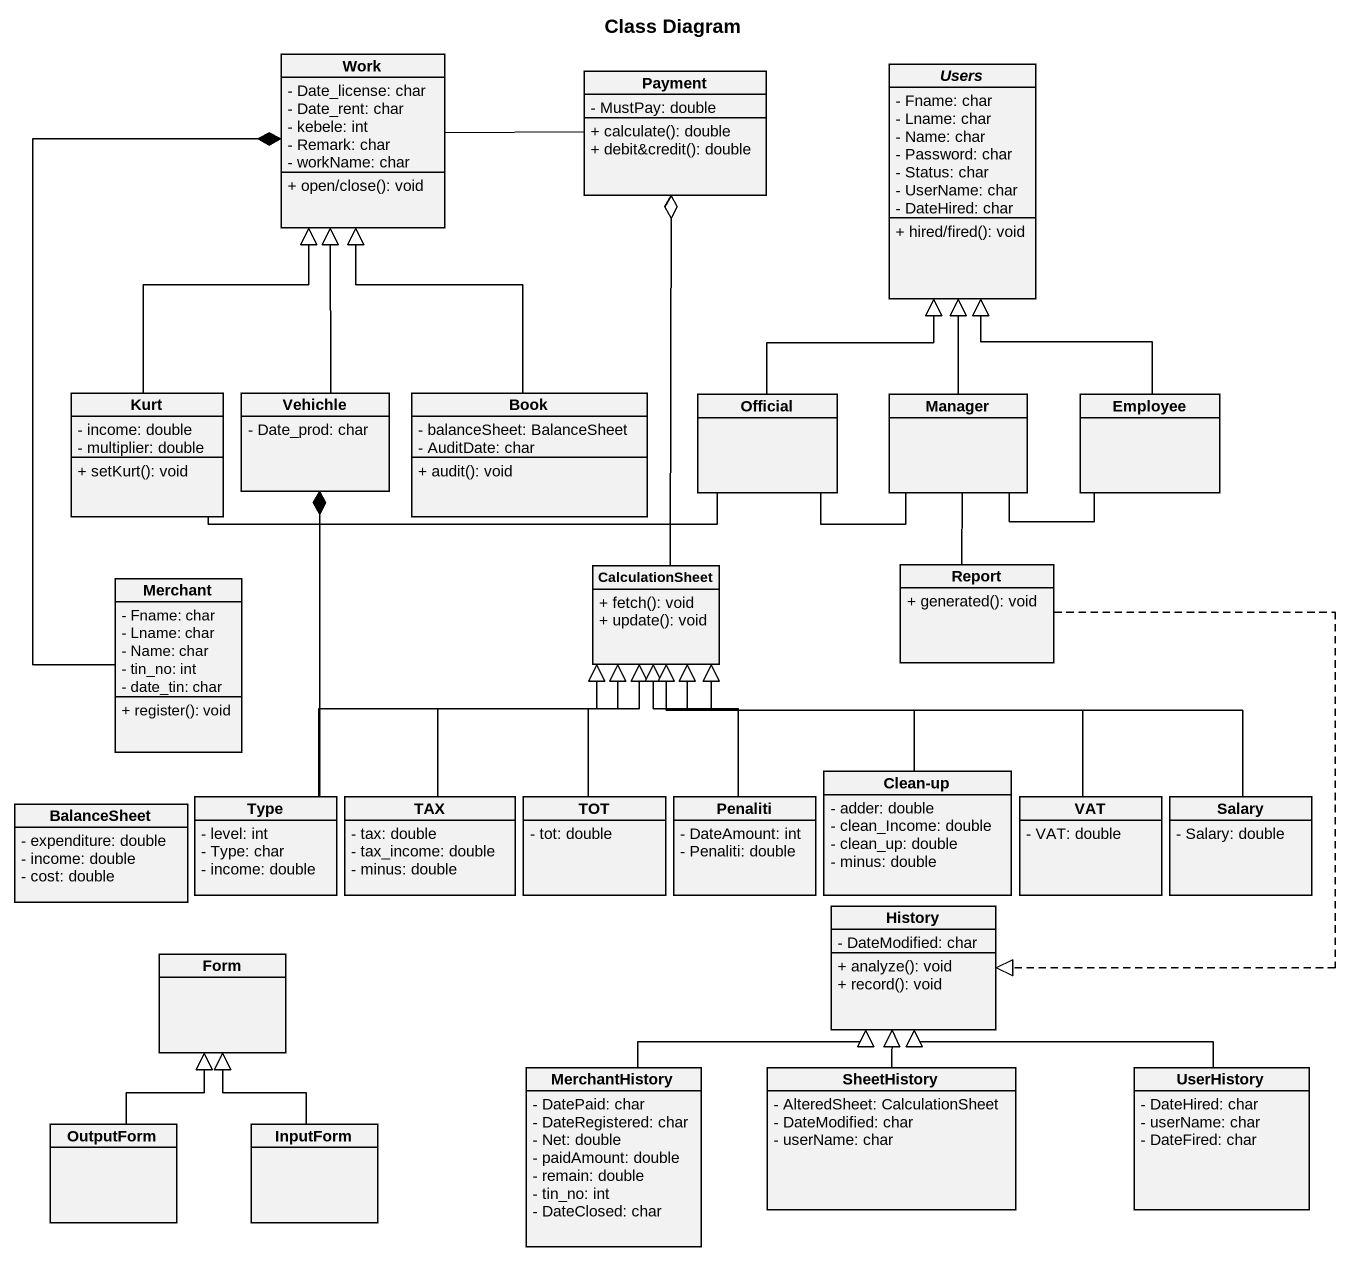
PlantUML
@startuml
title Class Diagram
hide circle
hide empty members
skinparam classAttributeIconSize 0
class Work {
  - Date_license: char
  - Date_rent: char
  - kebele: int
  - Remark: char
  - workName: char
  + open/close(): void
}
class Payment {
  - MustPay: double
  + calculate(): double
  + debit&credit(): double
}
abstract class Users {
  - Fname: char
  - Lname: char
  - Name: char
  - Password: char
  - Status: char
  - UserName: char
  - DateHired: char
  + hired/fired(): void
}
class Kurt {
  - income: double
  - multiplier: double
  + setKurt(): void
}
class Vehichle {
  - Date_prod: char
}
class Book {
  - balanceSheet: BalanceSheet
  - AuditDate: char
  + audit(): void
}
class Official
class Manager
class Employee
class Merchant {
  - Fname: char
  - Lname: char
  - Name: char
  - tin_no: int
  - date_tin: char
  + register(): void
}
class CalculationSheet {
  + fetch(): void
  + update(): void
}
class Report {
  + generated(): void
}
class Type {
  - level: int
  - Type: char
  - income: double
}
class TAX {
  - tax: double
  - tax_income: double
  - minus: double
}
class TOT {
  - tot: double
}
class Penaliti {
  - DateAmount: int
  - Penaliti: double
}
class "Clean-up" as Clean_up {
  - adder: double
  - clean_Income: double
  - clean_up: double
  - minus: double
}
class VAT {
  - VAT: double
}
class Salary {
  - Salary: double
}
class BalanceSheet {
  - expenditure: double
  - income: double
  - cost: double
}
class History {
  - DateModified: char
  + analyze(): void
  + record(): void
}
class Form
class MerchantHistory {
  - DatePaid: char
  - DateRegistered: char
  - Net: double
  - paidAmount: double
  - remain: double
  - tin_no: int
  - DateClosed: char
}
class SheetHistory {
  - AlteredSheet: CalculationSheet
  - DateModified: char
  - userName: char
}
class UserHistory {
  - DateHired: char
  - userName: char
  - DateFired: char
}
class OutputForm
class InputForm
Work -right- Payment
Kurt -up-|> Work
Vehichle -up-|> Work
Book -up-|> Work
Official -up-|> Users
Official -left- Kurt
Manager -up-|> Users
Manager -left- Official
Manager -right- Employee
Manager -- Report
Employee -up-|> Users
Merchant -up-* Work
CalculationSheet -up-o Payment
Report ..|> History
Type -up-* Vehichle
Type -right-|> CalculationSheet
TAX -up-|> CalculationSheet
TOT -up-|> CalculationSheet
Penaliti -up-|> CalculationSheet
Clean_up -up-|> CalculationSheet
VAT -left-|> CalculationSheet
Salary -left-|> CalculationSheet
MerchantHistory -up-|> History
SheetHistory -up-|> History
UserHistory -left-|> History
OutputForm -up-|> Form
InputForm -up-|> Form
@enduml
